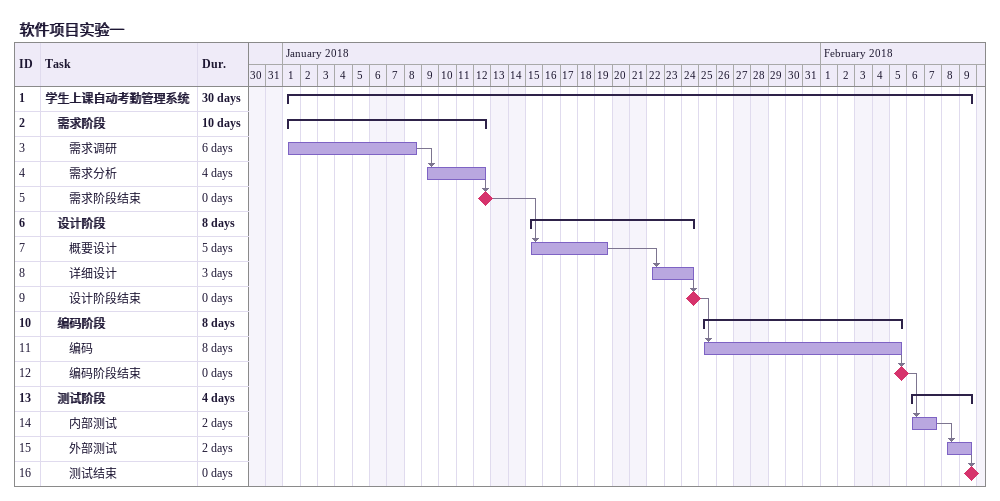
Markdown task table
软件项目实验一

| ID | Level | Task | Duration | Start | Finish | Predecessors |
|---|---|---|---|---|---|---|
| 1 | 1 | **学生上课自动考勤管理系统** | 30d | 2018-01-01 | 2018-02-09 |  |
| 2 | 2 | **需求阶段** | 10d | 2018-01-01 | 2018-01-12 |  |
| 3 | 3 | 需求调研 | 6d | 2018-01-01 | 2018-01-08 |  |
| 4 | 3 | 需求分析 | 4d | 2018-01-09 | 2018-01-12 | 3 |
| 5 | 3 | 需求阶段结束 | 0d | 2018-01-12 | 2018-01-12 | 4 |
| 6 | 2 | **设计阶段** | 8d | 2018-01-15 | 2018-01-24 |  |
| 7 | 3 | 概要设计 | 5d | 2018-01-15 | 2018-01-19 | 5 |
| 8 | 3 | 详细设计 | 3d | 2018-01-22 | 2018-01-24 | 7 |
| 9 | 3 | 设计阶段结束 | 0d | 2018-01-24 | 2018-01-24 | 8 |
| 10 | 2 | **编码阶段** | 8d | 2018-01-25 | 2018-02-05 |  |
| 11 | 3 | 编码 | 8d | 2018-01-25 | 2018-02-05 | 9 |
| 12 | 3 | 编码阶段结束 | 0d | 2018-02-05 | 2018-02-05 | 11 |
| 13 | 2 | **测试阶段** | 4d | 2018-02-06 | 2018-02-09 |  |
| 14 | 3 | 内部测试 | 2d | 2018-02-06 | 2018-02-07 | 12 |
| 15 | 3 | 外部测试 | 2d | 2018-02-08 | 2018-02-09 | 14 |
| 16 | 3 | 测试结束 | 0d | 2018-02-09 | 2018-02-09 | 15 |
